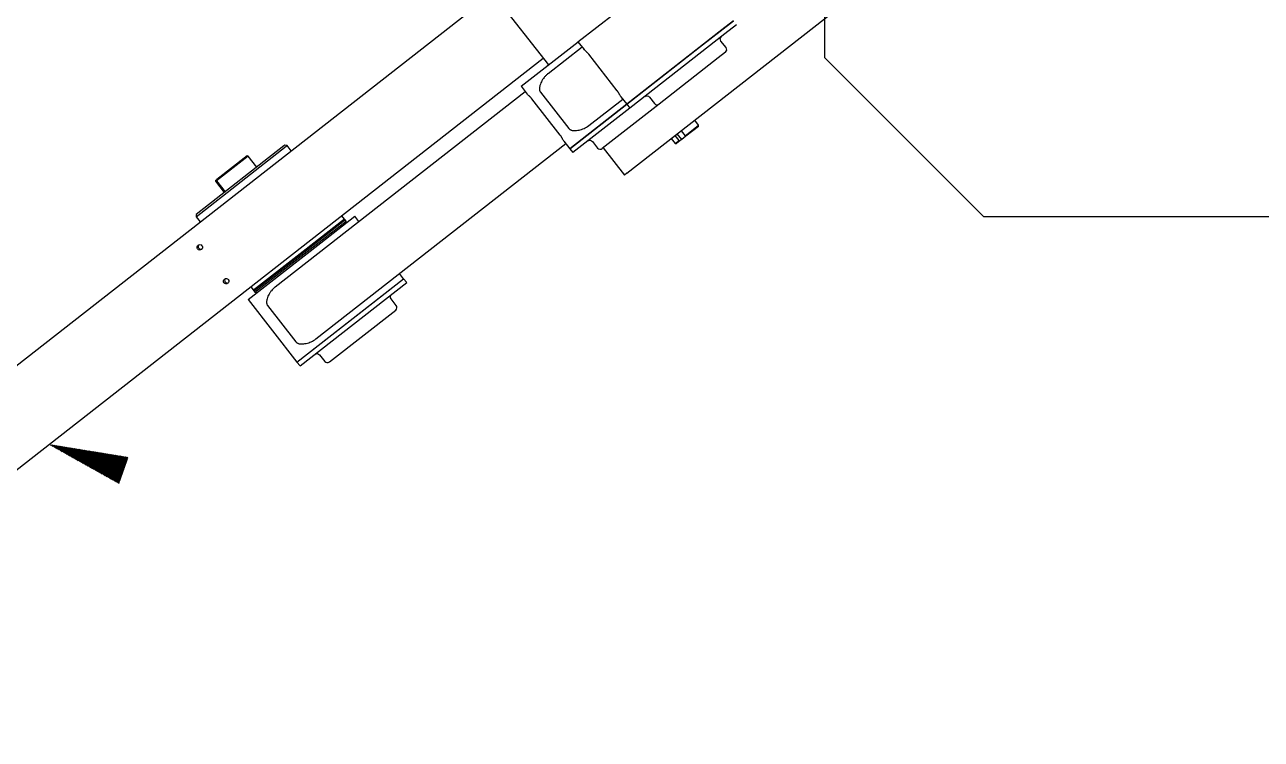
# Model space of a CAD drawing. Header units: millimetres. Extents: x 10462777 to 22643323, y 453826 to 1389191.
# Drawn here: x 11291521 to 11292271, y 584724 to 585157 of the extents above; entities that cross this region are included whole.
import ezdxf

# ---------------------------------------------------------------- set-up
doc = ezdxf.new("R2010")
doc.units = ezdxf.units.MM
doc.header["$LTSCALE"] = 200
doc.header["$MEASUREMENT"] = 0
doc.linetypes.add('CENTER', pattern=[2, 1.25, -0.25, 0.25, -0.25])
doc.layers.get('0').update_dxf_attribs({"linetype": 'CONTINUOUS'})
doc.layers.add('1', color=1, linetype='CENTER')
doc.layers.add('203', color=7, linetype='CONTINUOUS', true_color=0xffffff)
doc.layers.add('LAYOUT', color=8, linetype='CONTINUOUS', lineweight=25)

# ---------------------------------------------------------------- blocks, each defined once
blk = doc.blocks.new('A$C107C3577')
at = {"color": 4}
for p, q in [((2515, 232.38), (2515, 2116.11)), ((2515, 232.38), (2418.73, 136.11)), ((733, 136.11), (2418.73, 136.11))]:
    blk.add_line(p, q, dxfattribs=at)
blk = doc.blocks.new('r710ic')
at = {"layer": 'LAYOUT', "color": 3}
blk.add_circle((272041.37, 104232.63), 2050.12, dxfattribs=at)

msp = doc.modelspace()

# ---------------------------------------------------------------- hatches: boundary and pattern name
at = {"layer": '1', "linetype": 'Continuous'}
h = msp.add_hatch(dxfattribs=at)
h.set_pattern_fill('ANSI31', color=27, scale=0.300004, angle=135, style=0, pattern_type=0)
h.set_pattern_definition([(135, (11294330.49683, 577794.69363), (-0.212135048, -0.212135048), [])])
h.paths.add_polyline_path([(11291536.34606, 584902.77306), (11291584.07814, 584895.00313), (11291578.54212, 584879.14635)], flags=0)

# ---------------------------------------------------------------- linework, layer by layer
at = {"layer": '203', "color": 252, "linetype": 'Continuous'}
for p, q in [((11291886.12925, 585067.00617, 0), (11292037.31206, 585185.12312, 0)), ((11291798.30677, 585184.21589, 0), (11291838.63301, 585132.60065, 0)), ((11291856.58272, 585146.62418, 0), (11291900.67844, 585181.07553, 0)), ((11291188.21017, 584694.23131, 0), (11291804.76236, 585175.93467, 0)), ((11291930.23061, 585143.25048, 0), (11291950.75269, 585159.28408, 0)), ((11291950.75269, 585159.28408, 0), (11291943.69255, 585153.7681, 0)), ((11291952.5997, 585156.92002, 0), (11291945.53956, 585151.40403, 0)), ((11291943.69255, 585153.7681, 0), (11291886.13489, 585108.79913, 0)), ((11291945.53956, 585151.40403, 0), (11291887.9819, 585106.43506, 0)), ((11291822.0847, 585119.67138, 0), (11291856.5862, 585146.62691, 0)), ((11291838.49718, 585127.41807, 0), (11291859.04539, 585143.47209, 0)), ((11291856.58272, 585146.62418, 0), (11291860.24776, 585141.93313, 0)), ((11291886.13489, 585108.79913, 0), (11291930.23061, 585143.25048, 0)), ((11291945.92639, 585140.28493, 0), (11291941.53533, 585136.85426, 0)), ((11291946.27109, 585143.09232, 0), (11291943.19274, 585147.03243, 0)), ((11291835.54587, 585136.53357, 0), (11291218.99368, 584654.83021, 0)), ((11291838.01376, 585132.20616, 0), (11291838.59019, 585132.65651, 0)), ((11291880.35129, 585116.97085, 0), (11291863.11253, 585139.03546, 0)), ((11291941.53533, 585136.85426, 0), (11291905.73727, 585108.88575, 0)), ((11291838.01376, 585132.20616, 0), (11291838.05762, 585132.15001, 0)), ((11291822.0847, 585119.67138, 0), (11291825.74975, 585114.98033, 0)), ((11291673.19421, 584998.26923, 0), (11291824.54575, 585116.51802, 0)), ((11291845.85328, 585090.01805, 0), (11291828.61451, 585112.08266, 0)), ((11291833.78922, 585116.12558, 0), (11291851.02798, 585094.06097, 0)), ((11291863.12399, 585095.89719, 0), (11291883.6722, 585111.95121, 0)), ((11291882.59882, 585113.32509, 0), (11291886.13489, 585108.79913, 0)), ((11291899.85153, 585113.17056, 0), (11291902.92988, 585109.23045, 0)), ((11291851.63688, 585081.84633, 0), (11291886.13837, 585108.80185, 0)), ((11291886.12994, 585108.79526, 0), (11291851.63688, 585081.84633, 0)), ((11291887.97695, 585106.43119, 0), (11291853.48389, 585079.48226, 0)), ((11291905.73555, 585108.88441, 0), (11291871.23926, 585081.93295, 0)), ((11291886.13489, 585108.79913, 0), (11291887.9819, 585106.43506, 0)), ((11291921.46277, 585089.69976, 0), (11291929.66718, 585096.10975, 0)), ((11291929.581, 585095.4079, 0), (11291921.94535, 585089.44228, 0)), ((11291929.66718, 585096.10975, 0), (11291927.28419, 585099.15983, 0)), ((11291929.581, 585095.4079, 0), (11291929.66718, 585096.10975, 0)), ((11291913.09979, 585088.07777, 0), (11291915.48278, 585085.02768, 0)), ((11291917.89619, 585086.91325, 0), (11291915.5132, 585089.96333, 0)), ((11291919.42502, 585087.47317, 0), (11291916.73415, 585090.91732, 0)), ((11291919.07978, 585092.74985, 0), (11291921.46277, 585089.69976, 0)), ((11291921.94531, 585089.44224, 0), (11291919.42502, 585087.47317, 0)), ((11291625.18532, 585040.70986, 0), (11291679.76457, 585083.35184, 0)), ((11291678.37752, 585083.53719, 0), (11291625.35767, 585042.11355, 0)), ((11291678.94317, 585083.97913, 0), (11291678.37752, 585083.53719, 0)), ((11291680.34686, 585083.80678, 0), (11291678.94317, 585083.97913, 0)), ((11291679.76457, 585083.35184, 0), (11291680.34686, 585083.80678, 0)), ((11291682.80954, 585080.65469, 0), (11291680.34686, 585083.80678, 0)), ((11291697.82102, 584966.74835, 0), (11291849.17256, 585084.99714, 0)), ((11291848.1008, 585086.37229, 0), (11291851.63688, 585081.84633, 0)), ((11291851.63688, 585081.84633, 0), (11291853.48389, 585079.48226, 0)), ((11291865.35352, 585086.21776, 0), (11291868.43187, 585082.27765, 0)), ((11291871.84518, 585082.40674, 0), (11291884.73096, 585065.9137, 0)), ((11291915.48278, 585085.02768, 0), (11291917.89619, 585086.91325, 0)), ((11291915.48278, 585085.02768, 0), (11291916.18463, 585084.94151, 0)), ((11291918.37877, 585086.65576, 0), (11291916.18463, 585084.94151, 0)), ((11291919.42502, 585087.47317, 0), (11291918.37877, 585086.65576, 0)), ((11291656.7675, 585077.4404, 0), (11291637.61623, 585062.47779, 0)), ((11291656.06565, 585077.52658, 0), (11291637.71302, 585063.18794, 0)), ((11291656.7675, 585077.4404, 0), (11291656.06565, 585077.52658, 0)), ((11291662.00077, 585070.74213, 0), (11291656.7675, 585077.4404, 0)), ((11291886.12925, 585067.00617, 0), (11291884.73096, 585065.9137, 0)), ((11291642.40973, 585055.43579, 0), (11291637.17639, 585062.13415, 0)), ((11291637.27318, 585062.8443, 0), (11291637.71305, 585063.18796, 0)), ((11291637.61623, 585062.47779, 0), (11291642.84957, 585055.77943, 0)), ((11291625.35767, 585042.11355, 0), (11291625.18532, 585040.70986, 0)), ((11291625.18532, 585040.70986, 0), (11291627.648, 585037.55777, 0)), ((11291660.89419, 584995.00459, 0), (11291716.05573, 585038.1015, 0)), ((11291715.13223, 585039.28354, 0), (11291690.11719, 585019.73965, 0)), ((11291690.38837, 585019.317, 0), (11291715.04605, 585038.58169, 0)), ((11291700.87745, 585024.9739, 0), (11291721.39953, 585041.0075, 0)), ((11291715.13223, 585039.28354, 0), (11291713.59297, 585041.25369, 0)), ((11291716.05573, 585038.1015, 0), (11291713.59305, 585041.25359, 0)), ((11291715.88338, 585036.69781, 0), (11291716.05573, 585038.1015, 0)), ((11291723.86221, 585037.85543, 0), (11291721.39953, 585041.0075, 0)), ((11291656.78173, 584990.52254, 0), (11291700.87745, 585024.9739, 0)), ((11291690.11719, 585019.73965, 0), (11291659.97069, 584996.18662, 0)), ((11291660.67254, 584996.10044, 0), (11291690.38837, 585019.317, 0)), ((11291750.9517, 585003.18245, 0), (11291748.48905, 585006.33451, 0)), ((11291658.43144, 584998.15677, 0), (11291659.97069, 584996.18662, 0)), ((11291658.43151, 584998.15668, 0), (11291660.89419, 584995.00459, 0)), ((11291686.3339, 584952.69749, 0), (11291750.9517, 585003.18245, 0)), ((11291688.18091, 584950.33342, 0), (11291752.79871, 585000.81838, 0)), ((11291730.42962, 584987.14884, 0), (11291750.9517, 585003.18245, 0)), ((11291752.79871, 585000.81838, 0), (11291750.9517, 585003.18245, 0)), ((11291656.78173, 584990.52254, 0), (11291686.3339, 584952.69749, 0)), ((11291660.89419, 584995.00459, 0), (11291662.29789, 584994.83224, 0)), ((11291746.47011, 584986.99068, 0), (11291743.39176, 584990.93079, 0)), ((11291668.48625, 584986.97675, 0), (11291685.72501, 584964.91213, 0)), ((11291686.3339, 584952.69749, 0), (11291730.42962, 584987.14884, 0)), ((11291705.93629, 584952.78412, 0), (11291746.12541, 584984.1833, 0)), ((11291700.05055, 584957.06893, 0), (11291703.1289, 584953.12882, 0)), ((11291686.3339, 584952.69749, 0), (11291688.18091, 584950.33342, 0))]:
    msp.add_line(p, q, dxfattribs=at)
at = {"layer": '203', "color": 252, "linetype": 'Continuous', "extrusion": (0, 0, -1)}
for centre, start, end in [((-11291944.76878, 585148.26377, 0), 322, 51.99999996), ((-11291898.27549, 585111.93922, 0), 51.99999996, 142), ((-11291863.77748, 585084.98642, 0), 51.99999996, 142), ((-11291744.9678, 584992.16213, 0), 322, 51.99999996), ((-11291698.47451, 584955.83759, 0), 51.99999996, 142)]:
    msp.add_arc(centre, 2.00003, start, end, dxfattribs=at)
at = {"layer": '203', "color": 252, "linetype": 'Continuous'}
for centre, start, end in [((11291944.69505, 585141.86098, 0), 308.00000004, 38), ((11291904.50593, 585110.4618, 0), 218, 308.00000004), ((11291870.00792, 585083.50899, 0), 218, 308.00000004), ((11291744.89407, 584985.75934, 0), 308.00000004, 38), ((11291704.70495, 584954.36016, 0), 218, 308.00000004)]:
    msp.add_arc(centre, 2.00003, start, end, dxfattribs=at)
for centre in [(11291627.43624, 585022.16389, 0), (11291643.44366, 585001.67532, 0)]:
    msp.add_ellipse(centre, major_axis=(1.01586, -1.30024), ratio=0.978887907, dxfattribs=at)
for centre, start_param, end_param in [((11291628.08052, 585022.66725, 0), 0.255847841, 1.57080106), ((11291628.08052, 585022.66725, 0), 1.570791969, 2.885745195), ((11291644.08794, 585002.17868, 0), 0.255847841, 1.57080106), ((11291644.08794, 585002.17868, 0), 1.570791969, 2.885745195)]:
    msp.add_ellipse(centre, major_axis=(-1.01586, 1.30024), ratio=0.978887907, start_param=start_param, end_param=end_param, dxfattribs=at)
for points, knots in [([(11291863.11253, 585139.03546, 0), (11291863.00162, 585139.17742, 0), (11291862.8853, 585139.31664, 0), (11291862.66267, 585139.56915, 0), (11291862.55487, 585139.68461, 0), (11291862.35287, 585139.89366, 0), (11291862.25651, 585139.98956, 0), (11291862.07343, 585140.16788, 0), (11291861.98723, 585140.24979, 0), (11291861.73985, 585140.48216, 0), (11291861.58968, 585140.61955, 0), (11291861.30852, 585140.87791, 0), (11291861.17741, 585140.99879, 0), (11291860.81135, 585141.34349, 0), (11291860.60225, 585141.55079, 0), (11291860.30365, 585141.87536, 0), (11291860.19841, 585141.99785, 0), (11291860.10412, 585142.11713, 0)], [0, 0, 0, 0, 0.068678958, 0.068678958, 0.137357915, 0.137357915, 0.206036873, 0.206036873, 0.27471583, 0.27471583, 0.412073746, 0.412073746, 0.549431661, 0.549431661, 0.824147491, 0.824147491, 1, 1, 1, 1]), ([(11291838.49718, 585127.41807, 0), (11291838.26606, 585127.2375, 0), (11291838.04174, 585127.04958, 0), (11291837.61097, 585126.66523, 0), (11291837.40442, 585126.46881, 0), (11291836.80881, 585125.86872, 0), (11291836.44368, 585125.45436, 0), (11291835.7689, 585124.60355, 0), (11291835.4593, 585124.16708, 0), (11291834.8916, 585123.27481, 0), (11291834.63288, 585122.81782, 0), (11291834.17001, 585121.8897, 0), (11291833.96614, 585121.41993, 0), (11291833.61789, 585120.46322, 0), (11291833.47257, 585119.97487, 0), (11291833.31688, 585119.22628, 0), (11291833.27536, 585118.9738, 0), (11291833.22041, 585118.45776, 0), (11291833.20652, 585118.19451, 0), (11291833.22035, 585117.78217, 0), (11291833.23082, 585117.64176, 0), (11291833.26942, 585117.3511, 0), (11291833.29774, 585117.20032, 0), (11291833.38049, 585116.89443, 0), (11291833.4359, 585116.73647, 0), (11291833.54598, 585116.50366, 0), (11291833.58725, 585116.42643, 0), (11291833.68102, 585116.27283, 0), (11291833.73336, 585116.19708, 0), (11291833.78922, 585116.12558, 0)], [0, 0, 0, 0, 0.0625, 0.0625, 0.125, 0.125, 0.25, 0.25, 0.375, 0.375, 0.5, 0.5, 0.625, 0.625, 0.75, 0.75, 0.8125, 0.8125, 0.875, 0.875, 0.90625, 0.90625, 0.9375, 0.9375, 0.96875, 0.96875, 0.984375, 0.984375, 1, 1, 1, 1]), ([(11291828.61451, 585112.08266, 0), (11291828.5036, 585112.22462, 0), (11291828.38729, 585112.36384, 0), (11291828.16466, 585112.61635, 0), (11291828.05686, 585112.73181, 0), (11291827.85486, 585112.94086, 0), (11291827.7585, 585113.03676, 0), (11291827.57542, 585113.21508, 0), (11291827.48922, 585113.29699, 0), (11291827.24184, 585113.52936, 0), (11291827.09167, 585113.66675, 0), (11291826.81051, 585113.9251, 0), (11291826.6794, 585114.04599, 0), (11291826.31334, 585114.39069, 0), (11291826.10424, 585114.59799, 0), (11291825.80564, 585114.92256, 0), (11291825.7004, 585115.04505, 0), (11291825.60611, 585115.16433, 0)], [0, 0, 0, 0, 0.068678958, 0.068678958, 0.137357915, 0.137357915, 0.206036873, 0.206036873, 0.27471583, 0.27471583, 0.412073746, 0.412073746, 0.549431661, 0.549431661, 0.824147491, 0.824147491, 1, 1, 1, 1]), ([(11291882.62821, 585113.28748, 0), (11291882.53001, 585113.41346, 0), (11291882.43137, 585113.5521, 0), (11291882.18246, 585113.93002, 0), (11291882.0304, 585114.18604, 0), (11291881.78605, 585114.62208, 0), (11291881.70174, 585114.77625, 0), (11291881.52095, 585115.10811, 0), (11291881.42485, 585115.28543, 0), (11291881.26027, 585115.57998, 0), (11291881.20193, 585115.683, 0), (11291881.0735, 585115.90347, 0), (11291881.00312, 585116.02139, 0), (11291880.84769, 585116.2705, 0), (11291880.76107, 585116.40407, 0), (11291880.6182, 585116.61127, 0), (11291880.56827, 585116.68173, 0), (11291880.46259, 585116.82602, 0), (11291880.40715, 585116.89936, 0), (11291880.35129, 585116.97085, 0)], [0, 0, 0, 0, 0.183033229, 0.183033229, 0.455355486, 0.455355486, 0.591516614, 0.591516614, 0.727677743, 0.727677743, 0.795758307, 0.795758307, 0.863838871, 0.863838871, 0.931919436, 0.931919436, 0.965959718, 0.965959718, 1, 1, 1, 1]), ([(11291851.02798, 585094.06097, 0), (11291851.13889, 585093.91901, 0), (11291851.26771, 585093.78956, 0), (11291851.53403, 585093.57119, 0), (11291851.67281, 585093.47993, 0), (11291851.94647, 585093.32686, 0), (11291852.08418, 585093.26328, 0), (11291852.3568, 585093.15491, 0), (11291852.49087, 585093.1104, 0), (11291852.8894, 585092.99613, 0), (11291853.15034, 585092.94528, 0), (11291853.66966, 585092.87299, 0), (11291853.9287, 585092.85205, 0), (11291854.69816, 585092.82252, 0), (11291855.20258, 585092.84595, 0), (11291856.20918, 585092.95213, 0), (11291856.71092, 585093.03574, 0), (11291857.7158, 585093.25819, 0), (11291858.21884, 585093.3972, 0), (11291859.22713, 585093.73314, 0), (11291859.7332, 585093.93076, 0), (11291861.22673, 585094.60928, 0), (11291862.19955, 585095.17494, 0), (11291863.12399, 585095.89719, 0)], [0, 0, 0, 0, 0.03125, 0.03125, 0.0625, 0.0625, 0.09375, 0.09375, 0.125, 0.125, 0.1875, 0.1875, 0.25, 0.25, 0.375, 0.375, 0.5, 0.5, 0.625, 0.625, 0.75, 0.75, 1, 1, 1, 1]), ([(11291848.1302, 585086.33468, 0), (11291848.03199, 585086.46066, 0), (11291847.93336, 585086.5993, 0), (11291847.68445, 585086.97722, 0), (11291847.53239, 585087.23323, 0), (11291847.28804, 585087.66928, 0), (11291847.20373, 585087.82345, 0), (11291847.02294, 585088.15531, 0), (11291846.92684, 585088.33263, 0), (11291846.76225, 585088.62718, 0), (11291846.70392, 585088.73019, 0), (11291846.57549, 585088.95067, 0), (11291846.50511, 585089.06859, 0), (11291846.34968, 585089.3177, 0), (11291846.26306, 585089.45127, 0), (11291846.12019, 585089.65847, 0), (11291846.07025, 585089.72893, 0), (11291845.96458, 585089.87322, 0), (11291845.90914, 585089.94656, 0), (11291845.85328, 585090.01805, 0)], [0, 0, 0, 0, 0.183033229, 0.183033229, 0.455355486, 0.455355486, 0.591516614, 0.591516614, 0.727677743, 0.727677743, 0.795758307, 0.795758307, 0.863838871, 0.863838871, 0.931919436, 0.931919436, 0.965959718, 0.965959718, 1, 1, 1, 1]), ([(11291673.19421, 584998.26923, 0), (11291672.26443, 584997.54281, 0), (11291671.48021, 584996.73386, 0), (11291670.46271, 584995.45053, 0), (11291670.15, 584995.00923, 0), (11291669.57917, 584994.11016, 0), (11291669.32241, 584993.65492, 0), (11291668.86343, 584992.73265, 0), (11291668.6611, 584992.26574, 0), (11291668.31513, 584991.31465, 0), (11291668.17079, 584990.8311, 0), (11291668.01401, 584990.07826, 0), (11291667.97182, 584989.822, 0), (11291667.91664, 584989.29898, 0), (11291667.9031, 584989.03071, 0), (11291667.9185, 584988.6155, 0), (11291667.92963, 584988.47505, 0), (11291667.96906, 584988.18752, 0), (11291667.99739, 584988.03971, 0), (11291668.08073, 584987.73596, 0), (11291668.13499, 584987.58224, 0), (11291668.28338, 584987.27053, 0), (11291668.37419, 584987.12017, 0), (11291668.48625, 584986.97675, 0)], [0, 0, 0, 0, 0.25, 0.25, 0.375, 0.375, 0.5, 0.5, 0.625, 0.625, 0.75, 0.75, 0.8125, 0.8125, 0.875, 0.875, 0.90625, 0.90625, 0.9375, 0.9375, 0.96875, 0.96875, 1, 1, 1, 1]), ([(11291685.72501, 584964.91213, 0), (11291685.83789, 584964.76766, 0), (11291685.96461, 584964.64075, 0), (11291686.23262, 584964.42115, 0), (11291686.36903, 584964.33151, 0), (11291686.64532, 584964.17704, 0), (11291686.78275, 584964.11381, 0), (11291687.05326, 584964.00632, 0), (11291687.18718, 584963.96177, 0), (11291687.58696, 584963.84712, 0), (11291687.85198, 584963.7956, 0), (11291688.37245, 584963.72356, 0), (11291688.62908, 584963.70303, 0), (11291689.39475, 584963.67382, 0), (11291689.89979, 584963.69701, 0), (11291690.91188, 584963.80402, 0), (11291691.4204, 584963.88904, 0), (11291692.94083, 584964.22751, 0), (11291693.94176, 584964.56, 0), (11291695.42128, 584965.23217, 0), (11291695.91051, 584965.4857, 0), (11291696.87679, 584966.0614, 0), (11291697.35392, 584966.38342, 0), (11291697.82102, 584966.74835, 0)], [0, 0, 0, 0, 0.03125, 0.03125, 0.0625, 0.0625, 0.09375, 0.09375, 0.125, 0.125, 0.1875, 0.1875, 0.25, 0.25, 0.375, 0.375, 0.5, 0.5, 0.75, 0.75, 0.875, 0.875, 1, 1, 1, 1])]:
    msp.add_open_spline(points, degree=3, knots=knots, dxfattribs=at)
for points in [[(11291921.94535, 585089.44228, 0), (11291921.78456, 585089.52787, 0), (11291921.6237, 585089.61371, 0), (11291921.46277, 585089.69976, 0)], [(11291917.89619, 585086.91325, 0), (11291918.05712, 585086.82719, 0), (11291918.21798, 585086.74135, 0), (11291918.37877, 585086.65576, 0)], [(11291637.17639, 585062.13415, 0), (11291637.2085, 585062.37089, 0), (11291637.24076, 585062.6076, 0), (11291637.27318, 585062.8443, 0)], [(11291637.71302, 585063.18794, 0), (11291637.6806, 585062.95124, 0), (11291637.64834, 585062.71453, 0), (11291637.61623, 585062.47779, 0)]]:
    msp.add_open_spline(points, degree=3, dxfattribs=at)

# ---------------------------------------------------------------- block references
at = {"xscale": 1.000514211750324, "yscale": 1.000514211750324, "zscale": 1.000514211750324, "rotation": 270}
msp.add_blockref('A$C107C3577', (11291869.70675, 587557.02935, 0), dxfattribs=at)
at = {"layer": 'LAYOUT', "color": 2, "rotation": 270}
msp.add_blockref('r710ic', (11186875.24796, 856316.46559, 0), dxfattribs=at)

doc.saveas('drawing.dxf')
